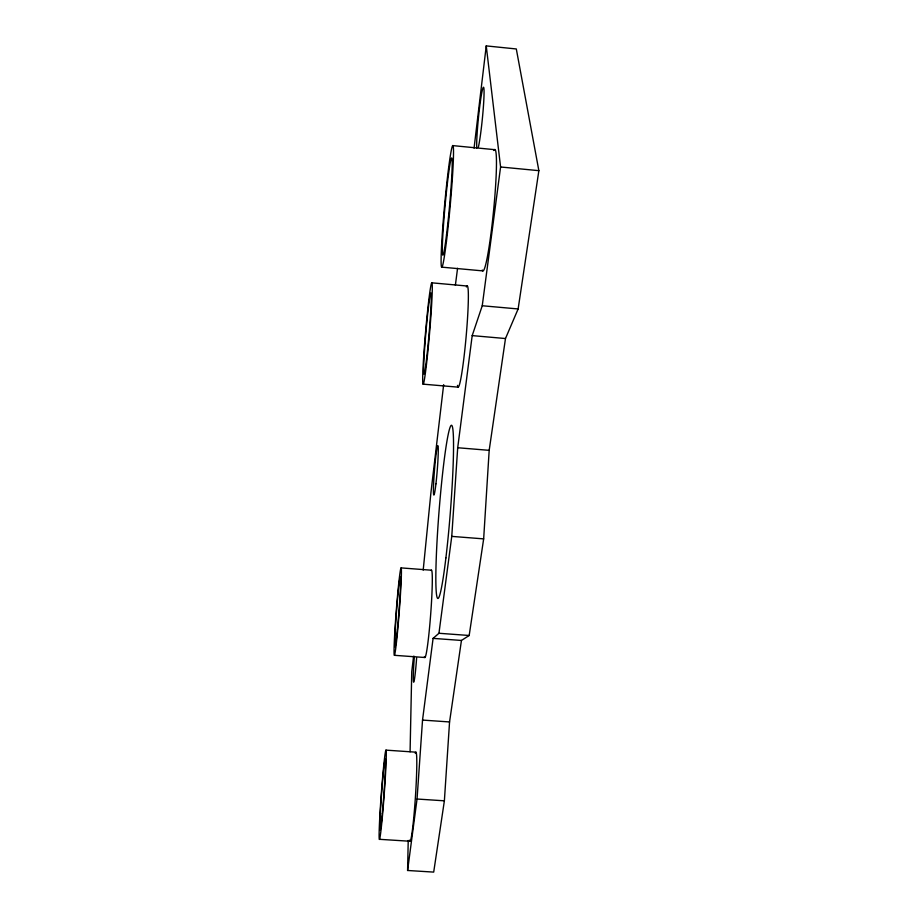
<?xml version="1.0" encoding="UTF-8"?>
<svg xmlns="http://www.w3.org/2000/svg" width="918" height="918" viewBox="0 0 918 918"><rect width="100%" height="100%" fill="white"/><g stroke="black" fill="none" stroke-linecap="round" stroke-linejoin="round"><path stroke-width="1.38" d="M474.067 148.165L486.242 45.9L516.306 48.964L538.866 170.668L518.131 308.953L505.485 338.535L489.179 450.336L483.66 538.877L469.178 635.485L461.444 640.454L449.556 721.95L444.381 800.817L433.698 872.1L407.592 870.482L408.223 840.452M410.082 751.796L411.746 671.724L413.593 656.186M407.592 870.482L417.047 799.027L422.532 720.079L433.089 638.377L438.953 633.271L451.759 536.387L457.703 447.743L472.196 335.609L482.248 305.751L500.585 166.984L486.242 45.9M423.198 570.112L430.932 492.599L443.658 384.676M455.374 285.268L457.566 268.274M379.501 839.316L410.082 841.255M417.047 799.027L444.381 800.817M385.962 750.132A44.73 1.469 -85.8 0 1 382.255 818.018A44.73 1.469 -85.8 0 1 379.845 816.056A44.73 1.469 -85.8 0 1 385.962 750.132L416.003 752.175M422.532 720.079L449.556 721.95M394.442 655.314L425.011 657.517M438.953 633.271L469.178 635.485M433.089 638.377L461.444 640.454M401.132 567.898A43.869 1.526 -85.6 0 1 397.31 634.131A43.869 1.526 -85.6 0 1 394.763 632.846A43.869 1.526 -85.6 0 1 401.132 567.898L431.449 570.216M451.759 536.387L483.66 538.877M457.703 447.743L489.179 450.336M423.141 384.16L458.208 387.155M472.196 335.609L505.485 338.535M431.919 282.836A50.892 2.043 -85.1 0 1 426.824 361.279A50.892 2.043 -85.1 0 1 423.703 356.264A50.892 2.043 -85.1 0 1 431.919 282.836L467.354 286.037M482.248 305.751L518.131 308.953M441.673 267.138L482.788 270.89M452.677 145.595L494.55 149.657M500.585 166.984L538.866 170.668M493.838 150.529A60.967 4.705 -84.4 0 1 493.609 210.302A60.967 4.705 -84.4 0 1 482.26 270.007M466.367 286.978A50.8 3.431 -84.9 0 1 465.988 338.157A50.8 3.431 -84.9 0 1 457.485 385.376M431.093 570.48A43.8 2.547 -85.7 0 1 430.531 616.196A43.8 2.547 -85.7 0 1 424.426 656.531M415.292 753.345A44.672 2.467 -86.2 0 1 415.441 796.56A44.672 2.467 -86.2 0 1 409.508 840.165M476.786 148.005A31.51 1.997 -84.3 0 1 480.504 100.578A31.51 1.997 -84.3 0 1 483.901 98.352A31.51 1.997 -84.3 0 1 478.416 146.937M416.623 657.942A23.225 1.182 -85.8 0 1 413.616 682.166A23.225 1.182 -85.8 0 1 414.374 656.381M446.527 234.767A48.849 2.249 -84.8 0 0 451.84 158.148A48.849 2.249 -84.8 0 0 443.36 226.815A48.849 2.249 -84.8 0 0 446.527 234.767M397.368 629.771A35.079 1.216 -85.6 0 0 400.443 576.596A35.079 1.216 -85.6 0 0 395.36 628.325A35.079 1.216 -85.6 0 0 397.368 629.771M426.893 356.046A40.702 1.641 -85.1 0 0 431.001 293.072A40.702 1.641 -85.1 0 0 424.437 351.491A40.702 1.641 -85.1 0 0 426.893 356.046M446.469 241.17A61.081 2.811 -84.8 0 0 453.044 145.755A61.081 2.811 -84.8 0 0 442.407 232.174A61.081 2.811 -84.8 0 0 446.469 241.17M445.896 557.914A86.866 5.669 -85.5 0 0 451.736 425.378A86.866 5.669 -85.5 0 0 436.486 552.441A86.866 5.669 -85.5 0 0 445.896 557.914M382.313 813.428A35.779 1.182 -85.8 0 0 385.296 758.934A35.779 1.182 -85.8 0 0 380.408 811.443A35.779 1.182 -85.8 0 0 382.313 813.428M435.935 483.843A24.797 1.388 -85.4 0 0 437.92 445.712A24.797 1.388 -85.4 0 0 433.709 481.606A24.797 1.388 -85.4 0 0 435.935 483.843"/></g></svg>
